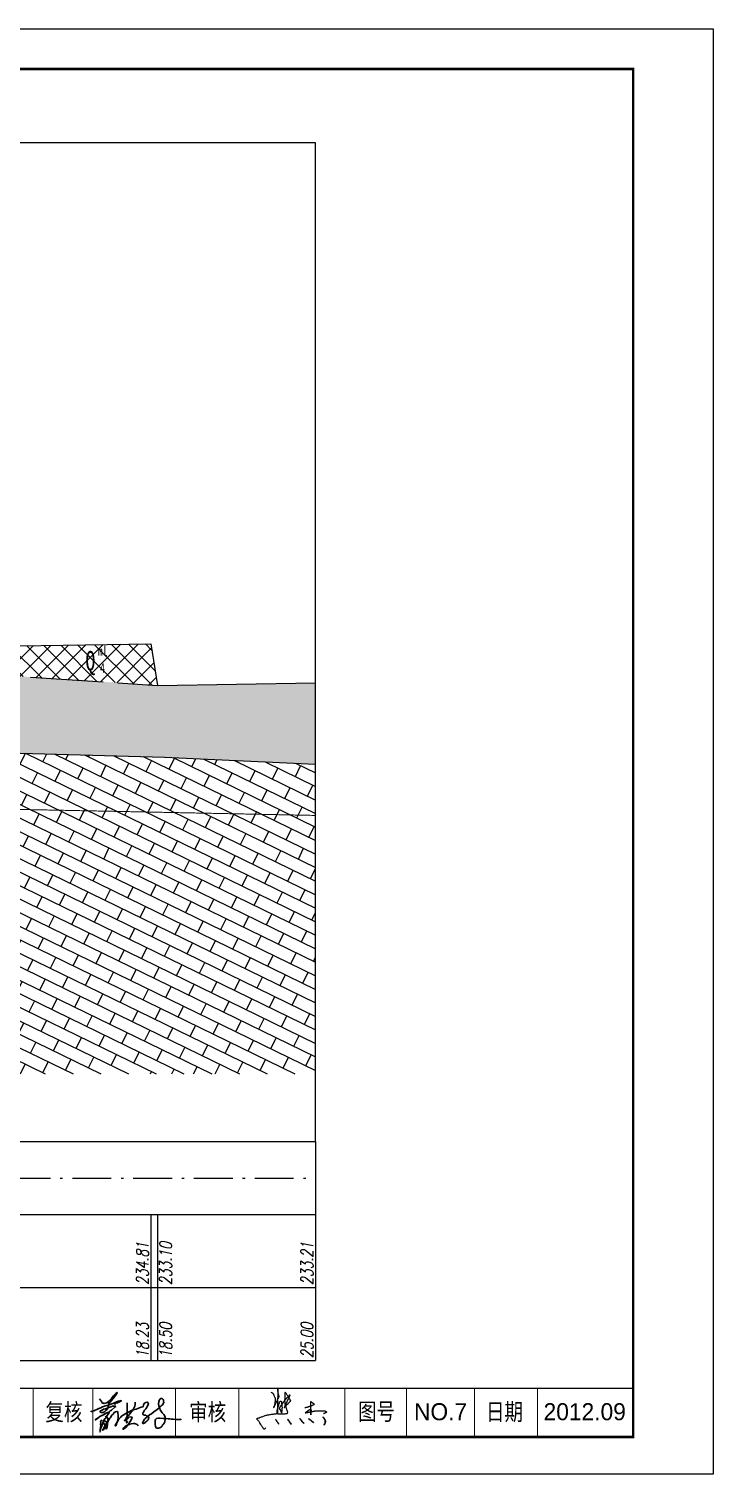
# Model space of a CAD drawing. Header units: millimetres. Extents: x -513 to 23624, y -721 to 12066.
# Drawn here: x 1028.6 to 1169.3, y -540.9 to -243.7 of the extents above; entities that cross this region are included whole.
import ezdxf
from ezdxf.enums import TextEntityAlignment as Align

# ---------------------------------------------------------------- set-up
doc = ezdxf.new("R2010")
doc.units = ezdxf.units.MM
for name, pattern in [('ACAD_ISO10W100', [18, 12, -3, 0, -3]), ('x-tc', [18, 15, -3]), ('公路风化界线', [12.5, 8, -2, 0.5, -2])]:
    doc.linetypes.add(name, pattern=pattern)
for name, color, linetype in [('图框', 7, 'Continuous'), ('地形线', 7, 'Continuous'), ('签名', 7, 'Continuous')]:
    doc.layers.add(name, color=color, linetype=linetype)
doc.styles.add('FSMM', font='fsdb_e.shx', dxfattribs={"width": 0.75, "bigfont": 'fsdb.shx'})
doc.styles.add('xdb', font='italc1.shx', dxfattribs={"width": 0.75, "bigfont": 'fsdb.shx'})
doc.styles.add('宋体', font='italc1.shx', dxfattribs={"width": 0.75, "bigfont": 'fsdb.shx'})
doc.linetypes.add('x-bzh', pattern='A,0,-0.35,[138,ltypeshp.shx,S=0.3,R=0,X=-0.35,Y=0],-2.65', length=3)

# ---------------------------------------------------------------- blocks, each defined once
blk = doc.blocks.new('A$C4A3225B1')
at = {"layer": '签名', "color": 7, "linetype": 'Continuous'}
for points in [[(1.36, 7.58), (1.79, 7.33), (1.86, 7.19), (1.94, 7.05), (2.02, 6.89), (2.17, 6.56), (2.24, 6.4), (2.27, 6.18), (2.29, 5.78), (2.26, 5.6), (2.2, 5.26), (2.16, 5.04), (2, 4.42), (2.04, 4.58), (1.99, 4.44), (1.94, 4.3), (1.99, 4.42), (2.01, 4.46), (2.04, 4.51), (2.06, 4.55), (2.07, 4.58), (2.09, 4.62), (2.11, 4.66), (2.14, 4.71), (2.16, 4.75), (2.18, 4.79), (2.19, 4.82), (2.32, 5.09), (2.4, 5.25), (2.47, 5.39), (2.52, 5.5), (2.58, 5.62), (2.66, 5.78), (2.78, 6.02), (2.88, 6.22), (2.97, 6.41), (3.03, 6.53), (3.08, 6.63), (3.11, 6.7), (3.08, 6.77), (3.04, 6.86), (3.01, 6.93), (2.96, 7.03), (2.94, 7.14), (2.92, 7.25), (2.9, 7.38), (2.88, 7.51), (2.86, 7.63), (2.84, 7.73), (2.83, 7.82), (2.83, 7.99), (2.81, 8.25), (2.83, 7.99), (2.81, 7.91), (2.84, 7.73), (2.8, 7.52), (2.8, 7.29), (2.79, 7.02), (2.79, 6.64), (2.79, 6.38), (2.78, 6.26), (2.78, 6.09), (2.78, 6.02), (2.78, 5.8), (2.77, 5.32), (2.76, 4.8), (2.75, 4.23), (2.75, 4.03), (2.75, 3.93), (2.75, 3.84), (2.75, 3.74), (2.74, 3.65), (2.74, 3.6), (2.74, 3.55), (2.74, 3.5), (2.74, 3.43), (2.74, 3.29), (2.74, 3.23), (2.74, 3.15), (2.71, 3.19), (2.69, 3.23), (2.68, 3.29), (2.68, 3.37), (2.68, 3.48), (2.67, 3.61), (2.66, 3.73), (2.68, 3.78), (2.69, 3.83), (2.71, 3.88), (2.73, 3.95), (2.75, 4.03), (2.78, 4.14), (2.8, 4.2), (2.81, 4.25), (2.82, 4.28), (2.83, 4.32), (2.85, 4.37), (2.86, 4.39), (2.87, 4.45), (2.94, 4.68), (2.99, 4.84), (3.02, 4.95), (3.06, 5.1), (3.08, 5.17), (3.11, 5.27), (3.15, 5.38), (3.19, 5.53), (3.28, 5.63), (3.32, 5.67), (3.36, 5.73), (3.43, 5.71), (3.49, 5.7), (3.53, 5.64), (3.56, 5.58), (3.58, 5.46), (3.58, 5.37), (3.6, 5.25), (3.61, 5.16), (3.62, 5.06), (3.63, 4.98), (3.63, 4.97), (3.66, 4.68), (3.68, 4.48), (3.69, 4.38), (3.68, 4.28), (3.67, 4.22), (3.67, 4.15), (3.66, 4.05), (3.65, 3.99), (3.64, 3.88), (3.63, 3.8), (3.61, 3.6), (3.61, 3.44), (3.61, 3.36), (3.61, 3.32), (3.61, 3.28), (3.6, 3.32), (3.59, 3.36), (3.58, 3.39), (3.56, 3.43), (3.54, 3.49), (3.53, 3.54), (3.5, 3.62), (3.48, 3.67), (3.46, 3.73), (3.44, 3.8), (3.41, 3.83), (3.38, 3.86), (3.35, 3.89), (3.33, 3.91), (3.28, 3.96), (3.26, 3.98), (3.23, 4.01), (3.21, 4.03), (3.21, 4.05), (3.21, 4.08), (3.2, 4.1), (3.2, 4.14), (3.2, 4.16), (3.19, 4.25), (3.24, 4.35), (3.27, 4.41), (3.32, 4.51), (3.36, 4.58), (3.4, 4.64), (3.44, 4.71), (3.49, 4.79), (3.52, 4.82), (3.54, 4.85), (3.59, 4.92), (3.63, 4.98), (3.69, 5.06), (3.74, 5.13), (3.79, 5.19), (3.86, 5.3), (3.91, 5.37), (3.99, 5.47), (4.04, 5.54), (4.15, 5.69), (4.22, 5.78), (4.35, 5.95), (4.4, 6.03), (4.44, 6.08), (4.49, 6.14), (4.52, 6.17), (4.56, 6.22), (4.63, 6.3), (4.69, 6.38), (4.73, 6.43), (4.77, 6.47), (4.81, 6.53), (4.86, 6.57), (4.89, 6.6), (4.95, 6.65), (4.98, 6.68), (5.05, 6.75), (5.15, 6.84), (5.23, 6.91), (5.23, 6.98), (5.29, 6.98), (5.3, 6.98), (5.32, 6.98), (5.27, 6.87), (5.22, 6.77), (5.17, 6.65), (5.12, 6.54), (5.09, 6.43), (5.02, 6.32), (4.97, 6.2), (4.89, 6.04), (4.87, 5.99), (4.8, 5.84), (4.73, 5.68), (4.68, 5.57), (4.63, 5.46), (4.6, 5.39), (4.56, 5.31), (4.48, 5.13), (4.43, 5.02), (4.36, 4.86), (4.29, 4.72), (4.25, 4.63), (4.2, 4.5), (4.17, 4.44), (4.14, 4.38), (4.21, 4.45), (4.26, 4.5), (4.3, 4.55), (4.38, 4.62), (4.43, 4.65), (4.42, 4.67), (4.49, 4.74), (4.57, 4.82), (4.59, 4.85), (4.69, 4.95), (4.76, 5.02), (4.81, 5.08), (4.92, 5.18), (4.99, 5.25), (5.03, 5.3), (5.09, 5.37), (5.15, 5.42), (5.2, 5.47), (5.26, 5.54), (5.3, 5.58), (5.35, 5.63), (5.39, 5.67), (5.42, 5.7), (5.44, 5.72), (5.47, 5.75), (5.49, 5.77), (5.47, 5.81), (5.45, 5.84), (5.43, 5.87), (5.35, 6), (5.23, 6.19), (5.14, 6.35), (5.08, 6.45), (4.95, 6.65), (4.82, 6.85), (4.66, 7.06), (4.57, 7.2), (4.44, 7.38), (4.35, 7.44), (4.26, 7.5), (4.26, 7.33), (4.26, 7.18), (4.26, 7.08), (4.26, 6.84), (4.26, 6.65), (4.26, 6.44), (4.26, 6.23), (4.24, 6.04), (4.21, 5.85), (4.22, 5.78), (4.15, 5.69), (4.23, 5.59), (4.24, 5.33), (4.28, 5.16), (4.31, 5), (4.36, 4.86), (4.43, 4.65), (4.54, 4.3), (4.59, 4.09), (4.64, 3.88), (4.71, 3.7), (4.79, 3.53), (4.76, 3.25), (4.66, 3.1), (4.4, 3.06), (4.14, 3.03), (3.83, 3.03), (3.65, 3.03), (3.36, 3.03), (3.09, 3.05), (2.9, 3.06), (2.74, 3.06), (2.66, 3.08), (2.35, 3.05), (2.04, 3.03), (1.78, 2.99), (1.6, 2.96), (1.27, 2.92), (0.88, 2.84), (0.66, 2.79), (0.36, 2.73), (-0.34, 2.48), (-0.58, 2.39), (-1.04, 2.23), (-1.29, 2.15), (-1.54, 2.08), (-1.34, 1.86), (-0.94, 1.28), (-0.74, 0.9), (-0.53, 0.64), (-0.32, 0.37), (-0.23, 0.22), (-0.08, 0.02), (0.16, 0.02), (0.34, 0.31)], [(8.39, 4.43), (8.55, 4.43), (8.62, 4.44), (8.71, 4.44), (8.77, 4.45), (8.84, 4.45), (8.91, 4.48), (9.06, 4.54), (9.14, 4.57), (9.27, 4.63), (9.43, 4.67), (9.49, 4.69), (9.63, 4.72), (9.72, 4.75), (9.85, 4.81), (9.9, 4.84), (10.07, 4.91), (10.15, 4.95), (10.25, 5.01), (10.35, 5.08), (10.24, 5.14), (10.15, 5.2), (10.05, 5.27), (9.99, 5.31), (9.9, 5.37), (9.81, 5.43), (9.74, 5.48), (9.67, 5.53), (9.61, 5.57), (9.52, 5.63), (9.52, 5.55), (9.52, 5.37), (9.53, 5.29), (9.53, 5.11), (9.53, 5.04), (9.53, 4.94), (9.54, 4.86), (9.54, 4.79), (9.54, 4.72), (9.54, 4.7), (9.54, 4.64), (9.54, 4.61), (9.54, 4.55), (9.54, 4.52), (9.54, 4.46), (9.55, 4.39), (9.55, 4.28), (9.55, 4.16), (9.55, 4.04), (9.56, 3.95), (9.56, 3.78), (9.56, 3.68), (9.56, 3.58), (9.58, 3.52), (9.57, 3.41), (9.57, 3.3), (9.57, 3.23), (9.58, 3.1), (9.63, 3.09), (9.59, 3.02), (9.6, 2.96), (9.59, 2.9), (9.61, 3.03), (9.62, 3.07), (9.63, 3.13), (9.64, 3.19), (9.67, 3.26), (9.66, 3.31), (9.67, 3.39), (9.68, 3.45), (9.69, 3.5), (9.7, 3.54), (9.75, 3.69), (9.73, 3.78), (9.77, 3.83), (9.74, 3.85), (9.72, 3.87), (9.68, 3.9), (9.64, 3.93), (9.62, 3.95), (9.56, 3.95), (9.51, 3.95), (9.39, 3.95), (9.31, 3.89), (9.26, 3.86), (9.2, 3.81), (9.13, 3.77), (9.09, 3.74), (9.05, 3.71), (9.01, 3.68), (8.95, 3.64), (8.9, 3.6), (8.83, 3.55), (8.77, 3.51), (8.73, 3.49), (8.69, 3.46), (8.63, 3.42), (8.6, 3.39), (8.56, 3.36), (8.52, 3.34), (8.47, 3.3), (8.59, 3.32), (8.73, 3.35), (8.83, 3.37), (8.92, 3.39), (9.02, 3.41), (9.11, 3.43), (9.17, 3.44), (9.26, 3.46), (9.35, 3.47), (9.45, 3.49), (9.49, 3.5), (9.56, 3.52), (9.65, 3.53), (9.73, 3.55), (9.8, 3.56), (9.87, 3.58), (9.97, 3.59), (10.03, 3.6), (10.11, 3.62), (10.19, 3.63), (10.27, 3.65), (10.31, 3.65), (10.37, 3.67), (10.42, 3.68), (10.51, 3.68), (10.88, 3.7), (10.97, 3.7), (11.17, 3.7), (11.28, 3.7), (11.4, 3.7), (11.54, 3.7), (11.65, 3.7), (11.82, 3.7), (11.94, 3.7), (12.05, 3.7), (12.18, 3.69), (12.26, 3.69), (12.34, 3.68), (12.41, 3.68), (12.47, 3.68), (12.6, 3.63), (12.72, 3.58), (12.75, 3.55), (12.84, 3.5), (12.82, 3.48), (12.79, 3.41), (12.75, 3.35), (12.69, 3.32), (12.64, 3.3), (12.52, 3.25), (12.45, 3.22), (12.37, 3.18), (12.29, 3.14), (12.22, 3.1)], [(4.8, 2.02), (4.94, 1.89), (4.99, 1.81), (5.07, 1.71), (5.08, 1.61), (5.16, 1.57), (5.18, 1.48), (5.24, 1.39), (5.29, 1.32), (5.37, 1.2), (5.43, 1.11), (5.49, 1.02), (5.52, 0.98), (5.56, 1.03), (5.48, 1.12), (5.37, 1.2), (5.3, 1.31), (5.25, 1.45), (5.07, 1.63), (5, 1.73), (4.89, 1.9), (4.8, 2.02), (5.14, 1.6), (5.21, 1.5), (5.36, 1.27), (5.53, 1.04), (5.52, 1.03), (5.46, 1.08), (5.42, 1.14), (5.37, 1.21), (5.31, 1.29), (5.27, 1.35), (5.21, 1.43), (5.17, 1.49), (5.11, 1.54)], [(7.32, 2.1), (7.46, 1.98), (7.53, 1.91), (7.61, 1.81), (7.64, 1.72), (7.72, 1.68), (7.75, 1.59), (7.81, 1.51), (7.86, 1.45), (7.96, 1.33), (8.03, 1.25), (8.1, 1.17), (8.13, 1.13), (8.16, 1.18), (8.08, 1.26), (7.96, 1.33), (7.88, 1.43), (7.82, 1.57), (7.63, 1.73), (7.54, 1.83), (7.42, 1.98), (7.32, 2.1), (7.69, 1.71), (7.77, 1.62), (7.95, 1.4), (8.14, 1.18), (8.12, 1.17), (8.06, 1.22), (8.01, 1.27), (7.96, 1.34), (7.89, 1.41), (7.84, 1.47), (7.78, 1.55), (7.73, 1.6), (7.67, 1.65)], [(9.16, 2.08), (9.33, 1.99), (9.4, 1.93), (9.5, 1.85), (9.54, 1.77), (9.63, 1.74), (9.67, 1.66), (9.75, 1.6), (9.82, 1.54), (9.94, 1.45), (10.02, 1.38), (10.1, 1.31), (10.14, 1.28), (10.16, 1.34), (10.06, 1.4), (9.94, 1.44), (9.83, 1.53), (9.75, 1.65), (9.53, 1.78), (9.43, 1.86), (9.28, 1.98), (9.16, 2.08), (9.6, 1.77), (9.7, 1.69), (9.91, 1.51), (10.13, 1.33), (10.12, 1.32), (10.05, 1.35), (9.99, 1.4), (9.93, 1.45), (9.85, 1.52), (9.79, 1.57), (9.72, 1.63), (9.66, 1.67), (9.59, 1.71)], [(12.12, 2.45), (12.38, 2.07), (12.56, 1.81), (12.59, 1.67), (12.62, 1.52), (12.56, 1.24), (12.51, 1.11), (12.46, 0.99), (12.39, 0.88), (12.33, 0.77), (12.46, 1.06), (12.56, 1.31), (12.57, 1.57), (12.55, 1.64), (12.55, 1.73), (12.52, 1.83), (12.45, 1.91), (12.43, 1.95), (12.41, 1.98), (12.3, 2.18), (12.23, 2.28), (12.17, 2.37), (12.12, 2.45), (12.41, 2.03), (12.44, 1.99), (12.48, 1.93), (12.51, 1.89), (12.53, 1.85), (12.55, 1.83), (12.56, 1.8), (12.57, 1.77), (12.58, 1.71), (12.59, 1.67), (12.59, 1.63), (12.6, 1.59), (12.59, 1.57), (12.59, 1.54), (12.6, 1.52), (12.61, 1.49), (12.59, 1.38), (12.54, 1.27), (12.52, 1.22), (12.48, 1.13), (12.46, 1.06), (12.4, 0.91), (12.39, 0.88), (12.37, 0.85), (12.35, 0.82), (12.34, 0.79), (12.33, 0.77)]]:
    blk.add_spline(points, degree=3, dxfattribs=at)
at = {"layer": '签名', "color": 7, "linetype": 'Continuous', "start_tangent": (0.570994, -0.820954), "end_tangent": (0.570994, -0.820954)}
blk.add_spline([(2.31, 2.02), (2.48, 1.77), (2.58, 1.64), (2.67, 1.5), (2.76, 1.38), (2.86, 1.23), (2.97, 1.1), (3.05, 1.05), (3.03, 0.98), (2.96, 1.05), (2.9, 1.11), (2.85, 1.19), (2.8, 1.25), (2.75, 1.34), (2.7, 1.42), (2.61, 1.54), (2.54, 1.69), (2.45, 1.82), (2.4, 1.89), (2.31, 2.02)], degree=3, dxfattribs=at)
blk = doc.blocks.new('z')
at = {"layer": '图框', "color": 7, "lineweight": 35}
for points in [[(35627840.7, 3315040.9), (35627841.2, 3315040.2), (35627841.5, 3315040), (35627842.1, 3315040.1), (35627843.9, 3315040.9), (35627845.2, 3315041.5), (35627847, 3315042.3), (35627848.9, 3315043.1), (35627850.9, 3315044), (35627852.8, 3315044.9), (35627854.8, 3315045.8), (35627857.3, 3315046.3), (35627859.6, 3315047.1), (35627862.4, 3315048.1), (35627865, 3315049.2), (35627866.5, 3315049.9), (35627868.8, 3315050.7), (35627870.9, 3315051.2), (35627872, 3315051.5), (35627872.3, 3315051.2), (35627871.6, 3315050.8), (35627869.7, 3315049.8), (35627868.3, 3315049.1), (35627867, 3315048.7), (35627866.1, 3315048.2), (35627865.4, 3315048), (35627864.6, 3315047.6)], [(35627858.8, 3315046.9), (35627858.6, 3315044.6), (35627858.2, 3315043.6), (35627857.6, 3315042.6), (35627857.1, 3315041.9), (35627856.3, 3315041.1), (35627855.2, 3315040.2), (35627854.3, 3315039.6), (35627853.2, 3315039.1), (35627852.3, 3315039.1), (35627851.2, 3315039.2), (35627850.2, 3315039.7), (35627850.3, 3315040.3), (35627850.7, 3315040.9), (35627852.4, 3315041.7), (35627853.9, 3315042.4), (35627855.7, 3315043), (35627857.6, 3315043.7), (35627859.3, 3315044.3), (35627861.5, 3315045), (35627863.2, 3315045.5), (35627865, 3315045.7), (35627866.2, 3315045.8), (35627866.4, 3315045.4), (35627865.7, 3315044.9), (35627861.9, 3315041.4), (35627860.7, 3315040.7), (35627859.3, 3315039.6), (35627857.2, 3315038.7), (35627853.7, 3315036.6), (35627850.5, 3315035.2), (35627849.1, 3315034), (35627847.9, 3315033.4), (35627845.4, 3315031.7), (35627845.3, 3315031.7), (35627848.5, 3315034), (35627849.7, 3315034.6), (35627850.8, 3315035.4), (35627853.2, 3315036.5), (35627854.5, 3315037.3), (35627856.5, 3315038.3), (35627857.9, 3315038.8), (35627859.5, 3315039.5), (35627859.8, 3315039.3), (35627859.2, 3315038.2), (35627856.9, 3315035.5), (35627855.9, 3315034.5), (35627855.5, 3315034.3)], [(35627849.8, 3315053.1), (35627850.8, 3315051.7), (35627851.6, 3315050.4), (35627852.3, 3315049.2), (35627853.1, 3315048.9), (35627853.8, 3315048.7), (35627854.6, 3315048.4), (35627855.6, 3315048.7), (35627857.1, 3315049.2), (35627859.3, 3315050.9), (35627860.8, 3315052.1), (35627862, 3315053.6), (35627862.9, 3315054.7), (35627864.1, 3315056.2), (35627865.5, 3315057.3), (35627866.4, 3315058.7), (35627867.8, 3315059.8), (35627867.2, 3315057.9), (35627865.1, 3315055.3), (35627863.8, 3315053.7), (35627861.9, 3315051.4), (35627860.7, 3315049.9), (35627858.7, 3315048.1)], [(35627852.3, 3315031.2), (35627850.8, 3315030.1), (35627850.9, 3315028.8), (35627850.8, 3315027.2), (35627850.9, 3315024.8), (35627850.7, 3315023.5), (35627850.3, 3315021.3), (35627850.2, 3315019.5), (35627850.1, 3315019.1), (35627850.2, 3315020), (35627850.8, 3315022.2), (35627851.8, 3315024.4), (35627852.6, 3315027.3), (35627853.3, 3315029), (35627854.1, 3315030.7), (35627855, 3315032.3), (35627856.1, 3315033.4), (35627857, 3315034.3), (35627857.7, 3315034.2), (35627858.2, 3315032.8), (35627858.4, 3315032.4), (35627858.4, 3315030.3), (35627858, 3315026.7), (35627857.5, 3315024.3), (35627857.1, 3315023.2), (35627856.8, 3315022.4), (35627856.3, 3315022.4), (35627855.9, 3315022.5), (35627855.5, 3315023.8), (35627855.2, 3315025.5), (35627854.7, 3315027.1), (35627853.9, 3315028.5), (35627853.5, 3315030), (35627853.6, 3315030.7), (35627854.2, 3315030.8), (35627855, 3315030.5), (35627856.1, 3315029.9), (35627856.8, 3315029.4), (35627857.8, 3315028.6), (35627857.8, 3315027.4), (35627857.2, 3315025.7), (35627856.3, 3315024.5), (35627855.6, 3315023.4), (35627854.4, 3315022.2), (35627854.1, 3315021.7), (35627853.5, 3315021.2), (35627853, 3315020.8), (35627852.7, 3315020.8), (35627854.1, 3315023.1), (35627855, 3315024.7), (35627856, 3315026.4), (35627856.9, 3315028), (35627858.4, 3315029.8), (35627859.2, 3315031.7), (35627860.2, 3315033.4), (35627861, 3315034.1), (35627862.5, 3315036.3), (35627863.8, 3315037.5), (35627864.8, 3315039), (35627866.3, 3315039.8), (35627867.6, 3315040.2), (35627868.1, 3315040), (35627868.5, 3315039.3), (35627868.7, 3315038.4), (35627869, 3315036.5), (35627868.8, 3315035.3), (35627868.8, 3315033.8), (35627868.5, 3315031.2), (35627867.6, 3315028.1), (35627867.2, 3315026.7), (35627867, 3315026), (35627866.6, 3315025.5), (35627866.1, 3315025.5), (35627866, 3315026.3), (35627866.2, 3315026.8), (35627867.3, 3315028), (35627869.1, 3315030.8), (35627869.8, 3315032.1), (35627871.2, 3315033.8), (35627872.3, 3315035.4), (35627874, 3315036.2), (35627876.8, 3315038.1), (35627879.1, 3315039), (35627883.4, 3315041.6), (35627887.5, 3315042.7), (35627891, 3315043.9), (35627892.8, 3315044.7), (35627894.2, 3315044.9), (35627894.7, 3315045)], [(35627886.5, 3315049.8), (35627886.4, 3315047.5), (35627886, 3315045.5), (35627884.4, 3315042.2), (35627883.3, 3315040.6), (35627882.3, 3315039.5), (35627881.1, 3315037.7), (35627880, 3315036.2), (35627878.4, 3315035), (35627877.2, 3315033.2), (35627876.5, 3315031.6), (35627875.4, 3315030.6), (35627876.1, 3315031.4), (35627877.1, 3315032), (35627878.8, 3315033), (35627880.1, 3315034.2), (35627881.3, 3315034.6), (35627883.1, 3315034.3), (35627883.4, 3315033.2), (35627882.7, 3315032.1), (35627881.4, 3315029.8), (35627879.6, 3315026.9), (35627878.1, 3315025.5), (35627876.7, 3315023.7), (35627875.7, 3315023), (35627874.8, 3315021.9), (35627874, 3315021.9), (35627874.2, 3315022.8), (35627875.6, 3315023.7), (35627876.9, 3315025.2), (35627878.5, 3315026.1), (35627880.9, 3315027.1), (35627882.5, 3315027.5), (35627884.7, 3315027.8), (35627885.9, 3315027.8), (35627886.9, 3315027.4), (35627888.6, 3315026.8), (35627889.1, 3315026.2), (35627889.6, 3315025.3)], [(35627878.1, 3315049.2), (35627878.3, 3315039.9), (35627878.1, 3315036.1), (35627877.8, 3315033.7), (35627877.5, 3315030.8), (35627877.5, 3315029), (35627877.9, 3315028.3), (35627878.7, 3315030)], [(35627894.7, 3315045), (35627895.1, 3315046.9), (35627895.5, 3315047.8), (35627896.3, 3315048.7), (35627897.7, 3315049.3), (35627898.8, 3315049.7), (35627899.5, 3315049.4), (35627899.8, 3315049), (35627900.1, 3315048.6), (35627900.2, 3315047.9), (35627899.7, 3315046.8), (35627898.9, 3315045.1), (35627898.6, 3315044.7), (35627898.1, 3315044), (35627897.5, 3315042.9), (35627896.9, 3315042.3), (35627896.3, 3315041.5), (35627895.1, 3315039.6), (35627894.8, 3315039.1), (35627894.5, 3315038.4), (35627894.5, 3315038.2), (35627894.5, 3315037.5), (35627894.5, 3315037.2), (35627894.8, 3315036.9), (35627895.7, 3315036.5), (35627896.1, 3315036.5), (35627897.5, 3315036.2), (35627898.1, 3315035.8), (35627899.5, 3315035.4), (35627900, 3315034.9), (35627900.7, 3315034.3), (35627900.7, 3315033.5), (35627900.4, 3315032.9), (35627900.3, 3315032.6), (35627900, 3315031.7), (35627899.6, 3315031.2), (35627898.5, 3315030.1), (35627897.7, 3315029.5), (35627897.2, 3315029), (35627896.7, 3315028.6), (35627896.4, 3315028.4), (35627895.9, 3315028.1), (35627895.4, 3315027.9), (35627895.1, 3315027.9), (35627894.5, 3315027.8), (35627894.1, 3315028.6), (35627894.1, 3315028.9), (35627894.9, 3315029.6), (35627895.3, 3315031.1), (35627896.1, 3315032.1), (35627897, 3315033), (35627901.2, 3315036.6), (35627903.4, 3315037.9), (35627906, 3315040.2), (35627908.9, 3315042), (35627911.6, 3315044.3), (35627913.2, 3315045.9), (35627914.8, 3315047.1), (35627916, 3315049.4), (35627915.9, 3315050.9), (35627915.8, 3315051.9), (35627915.5, 3315052.6), (35627914.9, 3315053.2), (35627914.5, 3315053.5), (35627913.5, 3315053.7), (35627912.7, 3315053.7), (35627912.4, 3315053.3), (35627912, 3315052.6), (35627911.6, 3315052.1), (35627911.3, 3315051.5), (35627911.1, 3315050.6), (35627911, 3315050), (35627910.9, 3315049.4), (35627910.7, 3315048.7), (35627910.6, 3315048.1), (35627910.7, 3315047.8), (35627910.7, 3315047.2), (35627910.9, 3315046.9), (35627910.9, 3315046.3), (35627911.5, 3315044.2), (35627912.1, 3315043.3), (35627912.5, 3315042), (35627913.1, 3315041), (35627913.8, 3315039.7), (35627914.5, 3315038.8), (35627915.6, 3315037.7), (35627916.1, 3315037), (35627917.4, 3315034.8), (35627917.6, 3315033.8), (35627917.7, 3315033), (35627917.4, 3315031.9), (35627917.1, 3315030.3), (35627917.1, 3315029.6), (35627916.8, 3315028.7), (35627916.5, 3315028.1), (35627915.6, 3315026.7), (35627914.9, 3315025.9), (35627914, 3315024.8), (35627913.1, 3315024), (35627912.3, 3315023.4), (35627911.7, 3315023.3), (35627910.7, 3315022.8), (35627909.3, 3315022.9), (35627908.2, 3315023.2), (35627908, 3315023.8), (35627907.6, 3315024.9), (35627907, 3315026.4), (35627907, 3315027.6), (35627907.1, 3315029.4), (35627907.2, 3315030.7), (35627907.5, 3315032), (35627908.6, 3315032.9), (35627910.7, 3315033.2), (35627912.1, 3315033.4), (35627915.5, 3315033), (35627918.2, 3315033), (35627920.5, 3315032.7), (35627922.2, 3315032.5), (35627923.8, 3315032.3), (35627925.9, 3315032.1), (35627928.6, 3315031.9), (35627930.8, 3315031.9), (35627932.8, 3315032), (35627933.6, 3315032), (35627934, 3315032.6)]]:
    blk.add_lwpolyline(points, dxfattribs=at)

msp = doc.modelspace()

# ---------------------------------------------------------------- hatches: boundary and pattern name
at = {"linetype": 'Continuous'}
h = msp.add_hatch(dxfattribs=at)
h.set_pattern_fill('STT', style=0, pattern_type=2)
h.set_pattern_definition([(45, (0, 0), (-1.767767, 1.767767), []), (135, (0, 0), (-1.767767, -1.767767), [])])
h.paths.add_polyline_path([(1053.69216, -370.1694), (975.04216, -371.3694), (975.04216, -373.47637), (1055.04216, -378.7194)])
h.paths.add_polyline_path([(975.04216, -371.3694), (962.54216, -371.4194), (950.04216, -371.4194), (950.04216, -374.14915), (975.04216, -373.47637)])
h.paths.add_polyline_path([(950.04216, -371.4194), (837.54216, -369.0694), (837.54216, -372.50475), (950.04216, -374.14915)])
h.paths.add_polyline_path([(1042.22242, -370.13063), (1045.12242, -370.13063), (1045.12242, -373.13063), (1042.22242, -373.13063)], flags=9)
h.paths.add_polyline_path([(1042.72242, -373.63063), (1044.63908, -373.63063), (1044.63908, -376.63063), (1042.72242, -376.63063)], flags=24)
h.paths.add_polyline_path([(1039.22242, -370.63063), (1043.08908, -370.63063), (1043.08908, -377.07507), (1039.22242, -377.07507)], flags=24)
h.paths.add_polyline_path([(880.56467, -370.25092), (882.48134, -370.25092), (882.48134, -373.25092), (880.56467, -373.25092)], flags=24)
h.paths.add_polyline_path([(877.06467, -367.25092), (880.93134, -367.25092), (880.93134, -373.69536), (877.06467, -373.69536)], flags=9)
h = msp.add_hatch(dxfattribs=at)
h.set_pattern_fill('LST', style=0, pattern_type=2)
h.set_pattern_definition([(0, (0, 0), (0, 10), [1, -9]), (45, (1, 0), (-10, 8e-16), [0.70711, -13.43503]), (135, (0, 0), (-8e-16, -10), [0.70711, -13.43503]), (90, (-0.5, 0.5), (-10, 6e-16), [0.5, -9.5]), (135, (3.75, 3.75), (-8e-16, -10), [1.06066, -13.08148]), (90, (1.5, 0.5), (-10, 6e-16), [0.5, -9.5]), (45, (-0.5, 1), (-10, 8e-16), [0.70711, -13.43503]), (0, (0, 1.5), (0, 10), [1, -9]), (135, (1.5, 1), (-8e-16, -10), [0.70711, -13.43503]), (45, (7.5, -0.5), (-10, 8e-16), [0.70711, -13.43503]), (90, (8, 0), (-10, 6e-16), [1, -9]), (135, (8, 1), (-8e-16, -10), [0.70711, -13.43503]), (0, (7, -0.5), (0, 10), [0.5, -9.5]), (0, (7, 1.5), (0, 10), [0.5, -9.5]), (135, (7, -0.5), (-8e-16, -10), [0.70711, -13.43503]), (90, (6.5, 0), (-10, 6e-16), [1, -9]), (45, (6.5, 1), (-10, 8e-16), [0.70711, -13.43503]), (0, (3.75, 3.75), (0, 10), [0.5, -9.5]), (45, (4.25, 3.75), (-10, 8e-16), [0.70711, -13.43503]), (90, (4.75, 4.25), (-10, 6e-16), [0.5, -9.5]), (135, (4.75, 4.75), (-8e-16, -10), [1.06066, -13.08148]), (0, (3.5, 5.5), (0, 10), [0.5, -9.5]), (90, (3, 4.5), (-10, 6e-16), [0.5, -9.5]), (45, (3, 5), (-10, 8e-16), [0.70711, -13.43503]), (0, (7.5, 5), (0, 10), [0.5, -9.5]), (45, (8, 5), (-10, 8e-16), [1.06066, -13.08148]), (90, (8.75, 5.75), (-10, 6e-16), [0.5, -9.5]), (135, (7.5, 5), (-8e-16, -10), [0.70711, -13.43503]), (90, (7, 5.5), (-10, 6e-16), [0.5, -9.5]), (45, (7, 6), (-10, 8e-16), [1.06066, -13.08148]), (0, (7.75, 6.75), (0, 10), [0.5, -9.5]), (135, (8.75, 6.25), (-8e-16, -10), [0.70711, -13.43503]), (0, (3.75, 7.5), (0, 10), [0.5, -9.5]), (135, (3.75, 7.5), (-8e-16, -10), [0.70711, -13.43503]), (90, (3.25, 8), (-10, 6e-16), [0.5, -9.5]), (45, (3.25, 8.5), (-10, 8e-16), [1.06066, -13.08148]), (0, (4, 9.25), (0, 10), [0.5, -9.5]), (135, (5, 8.75), (-8e-16, -10), [0.70711, -13.43503]), (90, (5, 8.25), (-10, 6e-16), [0.5, -9.5]), (45, (4.25, 7.5), (-10, 8e-16), [1.06066, -13.08148]), (90, (0, 1.2), (-2.5, 2.5), [0.1, -4.9]), (0, (0, 1.3), (2.5, 2.5), [0.1, -4.9]), (90, (0.1, 1.2), (-2.5, 2.5), [0.1, -4.9]), (0, (0, 1.2), (2.5, 2.5), [0.1, -4.9])])
h.paths.add_polyline_path([(1087.54216, -378.1694), (1055.04216, -378.7194), (975.04216, -373.47637), (975.04216, -391.17727), (1056.48551, -393.4813), (1087.54216, -394.91769)])
h.paths.add_polyline_path([(975.04216, -373.47637), (950.04216, -374.14915), (950.04216, -391.90971), (975.04216, -391.17727)])
h.paths.add_polyline_path([(950.04216, -374.14915), (837.54216, -372.50475), (837.54216, -391.63792), (950.04216, -391.90971)])
h.paths.add_polyline_path([(1020.07874, -381.83507), (1026.11207, -381.83507), (1026.11207, -385.20174), (1020.07874, -385.20174)], flags=24)
h.paths.add_polyline_path([(1020.57874, -385.33507), (1022.49541, -385.33507), (1022.49541, -388.33507), (1020.57874, -388.33507)], flags=24)
h.paths.add_polyline_path([(1017.07874, -382.33507), (1020.94541, -382.33507), (1020.94541, -388.77951), (1017.07874, -388.77951)], flags=24)
h.paths.add_polyline_path([(896.83241, -380.56155), (902.86574, -380.56155), (902.86574, -383.92822), (896.83241, -383.92822)], flags=24)
h.paths.add_polyline_path([(897.33241, -384.06155), (899.24908, -384.06155), (899.24908, -387.06155), (897.33241, -387.06155)], flags=24)
h.paths.add_polyline_path([(893.83241, -381.06155), (897.69908, -381.06155), (897.69908, -387.506), (893.83241, -387.506)], flags=24)
h = msp.add_hatch(dxfattribs=at)
h.set_pattern_fill('HY', angle=334.0085537, style=0, pattern_type=2)
h.set_pattern_definition([(334.00855, (0, 0), (1.0955924, 2.2471487), []), (64.00855, (0, 0), (-2.499846, 4.000097), [2.5, -2.5])])
h.paths.add_polyline_path([(975.04216, -403.17288), (975.04216, -458.62809), (1087.54216, -458.62809), (1087.54216, -405.45537)])
h.paths.add_polyline_path([(1087.54216, -405.45537), (1087.54216, -394.91769), (1056.48551, -393.4813), (975.04216, -391.17727), (975.04216, -403.17288)])
h.paths.add_polyline_path([(975.04216, -403.17288), (975.04216, -391.17727), (950.04216, -391.90971), (950.04216, -401.95484)])
h.paths.add_polyline_path([(950.04216, -401.95484), (950.04216, -458.62809), (975.04216, -458.62809), (975.04216, -403.17288)])
h.paths.add_polyline_path([(837.54216, -402.16243), (837.54216, -458.62809), (940.43223, -458.62809), (950.04216, -458.62809), (950.04216, -401.95484)])
h.paths.add_polyline_path([(950.04216, -401.95484), (950.04216, -391.90971), (837.54216, -391.63792), (837.54216, -398.7194), (837.54216, -402.16243)])

# ---------------------------------------------------------------- linework, layer by layer
for p, q in [((1087.54216, -267.13215), (837.54216, -267.13215)), ((1087.54216, -472.52777), (1087.54216, -267.13215)), ((812.54216, -472.52777), (1087.54216, -472.52777)), ((1087.54216, -472.52777), (1087.54216, -487.52777)), ((812.54216, -487.52777), (1087.54216, -487.52777)), ((1053.69216, -487.52777), (1053.69216, -517.52777)), ((1055.04216, -487.52777), (1055.04216, -517.52777)), ((1087.54216, -487.52777), (1087.54216, -517.52777)), ((812.54216, -502.52777), (1087.54216, -502.52777)), ((812.54216, -517.52777), (1087.54216, -517.52777))]:
    msp.add_line(p, q)
at = {"linetype": '公路风化界线'}
msp.add_line((837.54216, -480.02777), (1087.54216, -480.02777), dxfattribs=at)
at = {"color": 7, "linetype": 'Continuous', "const_width": 0.5}
msp.add_lwpolyline([(766.35336, -251.95359), (1152.86677, -251.95359), (1152.86677, -533.28336), (766.35336, -533.28336)], close=True, dxfattribs=at)
at = {"color": 7, "linetype": 'x-tc'}
msp.add_lwpolyline([(837.54216, -372.50475), (950.04216, -374.14915), (975.04216, -373.47637), (1055.04216, -378.7194)], dxfattribs=at)
at = {"color": 7, "linetype": 'x-bzh'}
msp.add_lwpolyline([(837.54216, -391.63792), (950.04216, -391.90971), (975.04216, -391.17727), (1056.48551, -393.4813), (1087.54216, -394.91769)], dxfattribs=at)
at = {"color": 7, "linetype": 'ACAD_ISO10W100', "const_width": 0.2, "flags": 128}
msp.add_lwpolyline([(837.54216, -402.16243), (950.04216, -401.95484), (975.04216, -403.17288), (1087.54216, -405.45537)], dxfattribs=at)
at = {"layer": '图框', "color": 9}
msp.add_lwpolyline([(1169.28643, -540.91461), (748.79392, -540.91461), (748.79392, -243.7014), (1169.28643, -243.7014)], close=True, dxfattribs=at)
at = {"layer": '图框', "color": 7, "linetype": 'Continuous', "const_width": 0.3}
msp.add_lwpolyline([(1152.86677, -523.28336), (823.86677, -523.28336), (823.86677, -533.28336)], dxfattribs=at)
msp.add_lwpolyline([(1152.86677, -523.28336), (823.86677, -523.28336), (823.86677, -533.28336)], dxfattribs=at)
at = {"layer": '图框', "color": 7, "const_width": 0.2}
for points in [[(1029.46042, -533.28336), (1029.46042, -523.28336)], [(1041.74149, -533.28336), (1041.74149, -523.28336)], [(1058.73527, -533.28336), (1058.73527, -523.28336)], [(1071.79317, -533.28336), (1071.79317, -523.28336)], [(1093.55141, -533.28336), (1093.55141, -523.28336)], [(1106.2209, -533.28336), (1106.2209, -523.28336)], [(1120.24673, -533.28336), (1120.24673, -523.28336)], [(1133.20752, -533.28336), (1133.20752, -523.28336)]]:
    msp.add_lwpolyline(points, dxfattribs=at)
at = {"layer": '地形线'}
for p, q in [((975.04216, -371.3694), (1053.69216, -370.1694)), ((1053.69216, -370.1694), (1055.04216, -378.7194)), ((1055.04216, -378.7194), (1087.54216, -378.1694))]:
    msp.add_line(p, q, dxfattribs=at)

# ---------------------------------------------------------------- block references
at = {"layer": '图框'}
msp.add_blockref('A$C4A3225B1', (1076.96535, -531.61446), dxfattribs=at)
at = {"layer": '签名', "linetype": 'Continuous', "xscale": 0.1990656000002673, "yscale": 0.1990656000002673, "zscale": 0.1990656000002673}
msp.add_blockref('z', (-7091236.15367, -660438.49925, 544.65204), dxfattribs=at)

# ---------------------------------------------------------------- texts
at = {"color": 7, "linetype": 'Continuous', "attachment_point": 1, "style": '宋体'}
for s, insert, char_height, width in [('{\\fSimSun|b0|i0|c134|p2;ml}', (1042.72242, -370.63063), 2, 20), ('{\\fSimSun|b0|i0|c134|p2;Q}', (1040.22242, -371.63063), 4, 8), ('{\\fSimSun|b0|i0|c134|p2;4}', (1043.22242, -374.13063), 2, 4)]:
    msp.add_mtext(s, dxfattribs=dict(at, insert=insert, char_height=char_height, width=width))
at = {"char_height": 2.5, "attachment_point": 1, "rotation": 89.9999985, "style": 'xdb'}
for s, insert, width in [('234.81', (1050.69216, -502.02777), 30), ('233.10', (1055.46466, -502.02777), 30), ('233.21', (1084.54216, -502.02777), 30), ('18.23', (1050.69216, -517.02777), 25), ('18.50', (1055.46466, -517.02777), 25), ('25.00', (1084.54216, -517.02777), 25)]:
    msp.add_mtext(s, dxfattribs=dict(at, insert=insert, width=width))
at = {"layer": '图框', "color": 7, "linetype": 'Continuous', "style": 'FSMM'}
for s, height, p in [('复核', 4, (1035.79517, -528.08336)), ('审核', 4, (1065.36132, -528.08336)), ('图号', 4, (1100.08036, -528.08336)), ('日期', 4, (1126.38726, -528.08336)), ('NO.7', 3.5, (1113.2428, -528.08336)), ('2012.09', 3.5, (1142.89149, -528.08336))]:
    msp.add_text(s, height=height, dxfattribs=at).set_placement(p, align=Align.MIDDLE)

doc.saveas('drawing.dxf')
